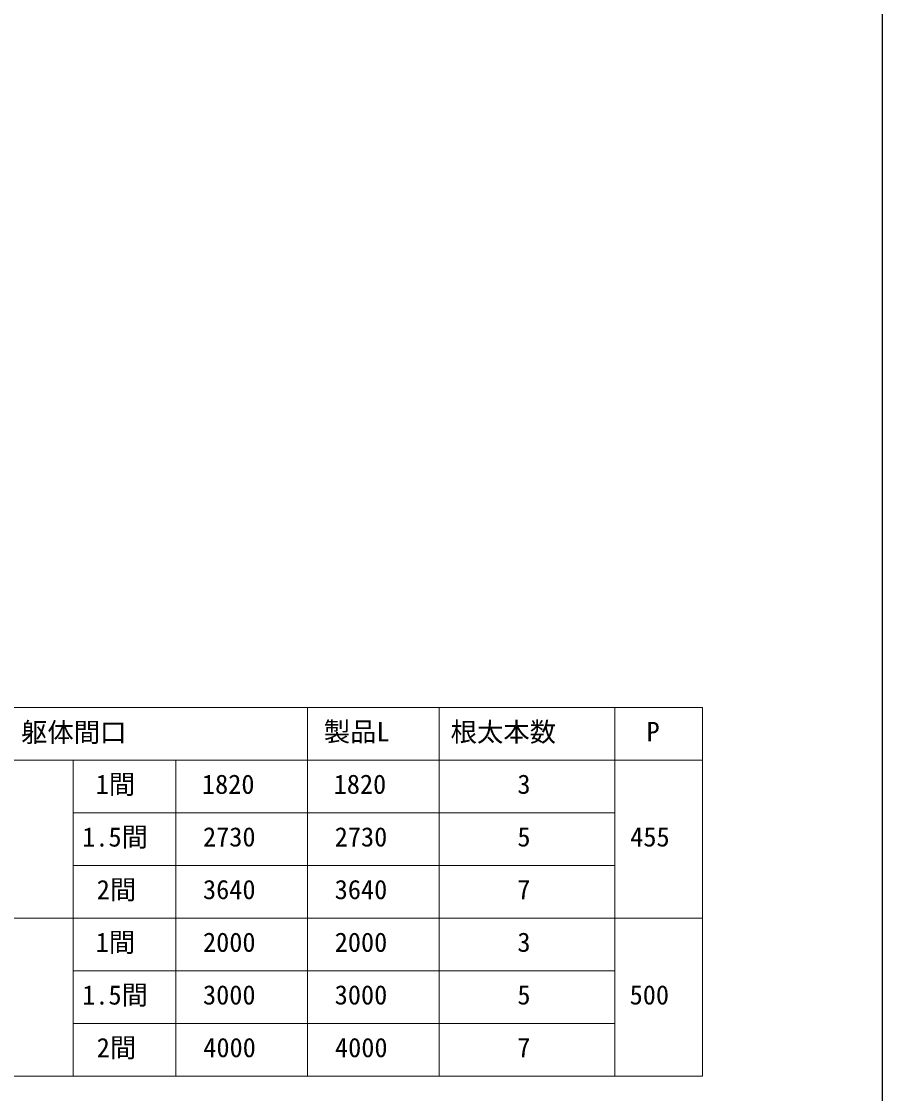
# Model space of a CAD drawing. Units: millimetres, scale not verified. Extents: x -1050 to 1050, y -1571 to 1561.
# Drawn here: x 462 to 1050, y -415 to 318 of the extents above; entities that cross this region are included whole.
import ezdxf
from ezdxf.enums import TextEntityAlignment as Align

# ---------------------------------------------------------------- set-up
doc = ezdxf.new("R2010")
doc.units = ezdxf.units.MM
doc.header["$LTSCALE"] = 8
doc.layers.add('0-1_TABLE1', color=7, linetype='Continuous', lineweight=18)
doc.layers.add('0-7_YKK_ZWAK', color=7, linetype='Continuous')
doc.styles.add('ＭＳ ゴシック', font='')
doc.styles.get('ＭＳ ゴシック').set_extended_font_data('MS Gothic')

msp = doc.modelspace()

# ---------------------------------------------------------------- linework, layer by layer
at = {"layer": '0-1_TABLE1'}
for p, q in [((367, -150.8), (927, -150.8)), ((657, -150.8), (657, -402.8)), ((747, -150.8), (747, -402.8)), ((867, -150.8), (867, -402.8)), ((927, -150.8), (927, -402.8)), ((367, -186.8), (927, -186.8)), ((497, -186.8), (497, -402.8)), ((567, -186.8), (567, -402.8)), ((497, -222.8), (867, -222.8)), ((497, -258.8), (867, -258.8)), ((367, -294.8), (927, -294.8)), ((497, -330.8), (867, -330.8)), ((497, -366.8), (867, -366.8)), ((367, -402.8), (927, -402.8))]:
    msp.add_line(p, q, dxfattribs=at)
at = {"layer": '0-7_YKK_ZWAK'}
msp.add_lwpolyline([(-1050, -1570.8), (1050, -1570.8), (1050, 1489.2)], dxfattribs=at)

# ---------------------------------------------------------------- texts
at = {"layer": '0-1_TABLE1', "style": 'ＭＳ ゴシック'}
for s, p in [('躯体間口', (461.273, -178.311)), ('製品L', (668.148, -177.902)), ('根太本数', (754.841, -178.107)), ('P', (888.716, -177.8)), ('1間', (512.261, -213.851)), ('1820', (584.898, -213.8)), ('1820', (674.898, -213.8)), ('3', (800.455, -213.8)), ('1.5間', (503.057, -249.851)), ('2730', (585.614, -249.8)), ('2730', (675.614, -249.8)), ('5', (800.455, -249.8)), ('455', (877.568, -249.8)), ('2間', (512.977, -285.851)), ('3640', (585.614, -285.8)), ('3640', (675.614, -285.8)), ('7', (800.403, -285.8)), ('1間', (512.261, -321.851)), ('2000', (585.614, -321.8)), ('2000', (675.614, -321.8)), ('3', (800.455, -321.8)), ('1.5間', (503.057, -357.851)), ('3000', (585.614, -357.8)), ('3000', (675.614, -357.8)), ('5', (800.455, -357.8)), ('500', (877.159, -357.8)), ('2間', (512.977, -393.851)), ('4000', (585.818, -393.8)), ('4000', (675.818, -393.8)), ('7', (800.403, -393.8))]:
    msp.add_text(s, height=13.2, dxfattribs=at).set_placement(p, align=Align.BOTTOM_LEFT)

doc.saveas('drawing.dxf')
